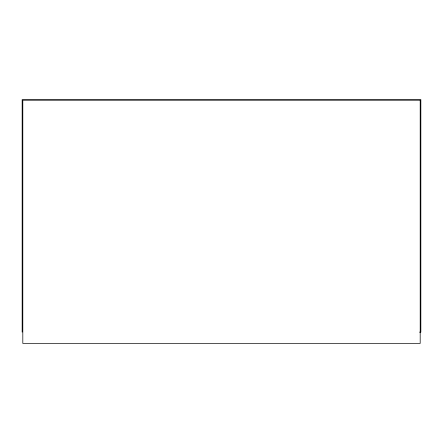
<?xml version="1.0" encoding="UTF-8"?>
<svg xmlns="http://www.w3.org/2000/svg" width="443" height="443" viewBox="0 0 443 443"><rect width="100%" height="100%" fill="white"/><g stroke="black" fill="none" stroke-linecap="round" stroke-linejoin="round"><path stroke-width="0.66" d="M419.521 332.139L420.85 332.139L420.85 99.564L22.15 99.564L22.15 332.139M420.185 100.229L22.814 100.229L22.814 343.436L420.185 343.436L420.185 100.229"/></g></svg>
